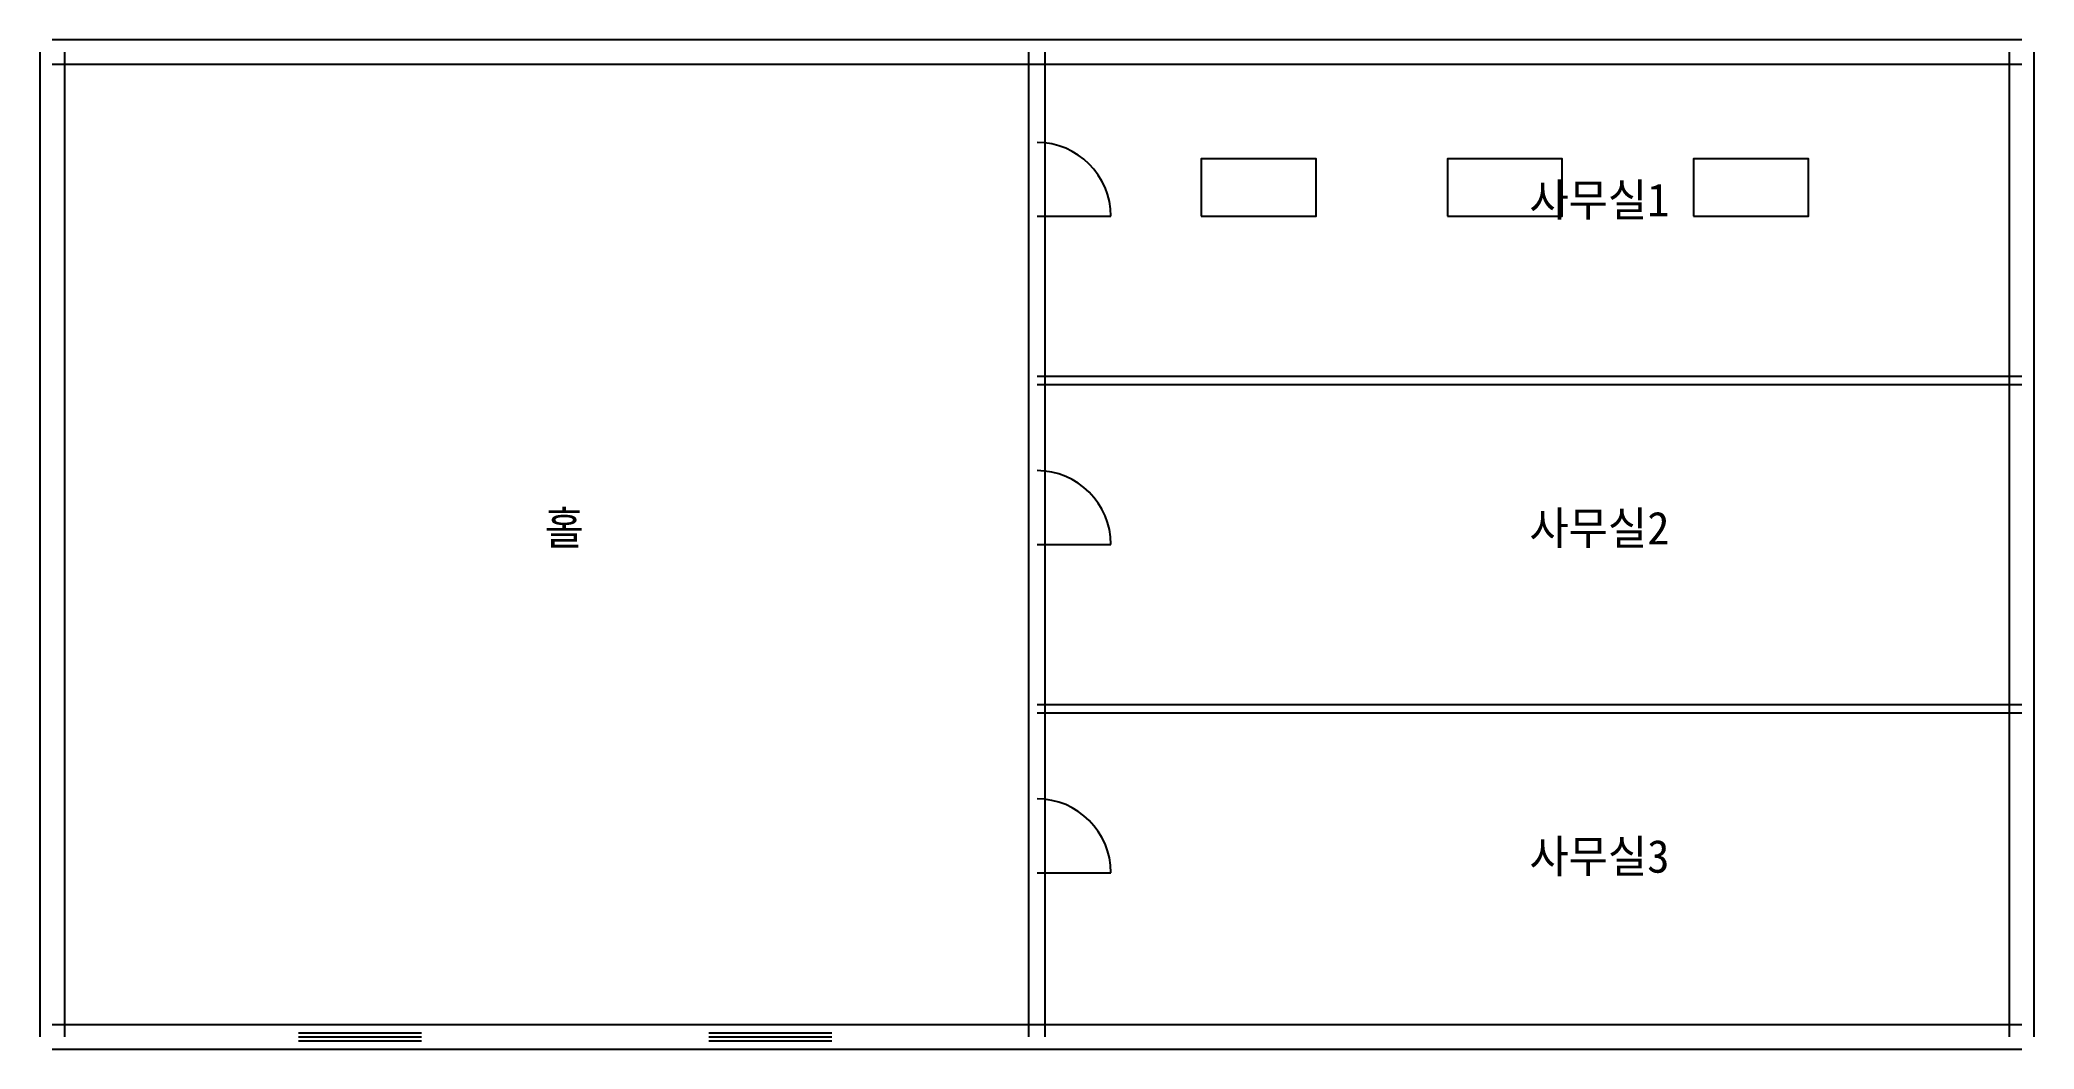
# Model space of a CAD drawing. Header units: millimetres. Extents: x -150 to 24150, y -150 to 12150.
import ezdxf

# ---------------------------------------------------------------- set-up
doc = ezdxf.new("R2010")
doc.units = ezdxf.units.MM

# ---------------------------------------------------------------- blocks, each defined once
blk = doc.blocks.new('DOOR-900')
blk.add_line((0, 0), (900, 0))
blk.add_arc((0, 0), 900, 0, 90)
blk = doc.blocks.new('WINDOW-1500')
for p, q in [((0, 50), (1500, 50)), ((0, 0), (1500, 0)), ((0, -50), (1500, -50))]:
    blk.add_line(p, q)
blk = doc.blocks.new('DESK-1400')
blk.add_lwpolyline([(0, 0), (1400, 0), (1400, 700), (0, 700)], close=True)

msp = doc.modelspace()

# ---------------------------------------------------------------- linework, layer by layer
at = {"layer": 'A-WALL-EXTR'}
for p, q in [((24000, 12150), (0, 12150)), ((-150, 12000), (-150, 0)), ((150, 12000), (150, 0)), ((23850, 0), (23850, 12000)), ((24150, 0), (24150, 12000)), ((24000, 11850), (0, 11850)), ((0, 150), (24000, 150)), ((0, -150), (24000, -150))]:
    msp.add_line(p, q, dxfattribs=at)
at = {"layer": 'A-WALL-INTR'}
for p, q in [((11900, 0), (11900, 12000)), ((12100, 0), (12100, 12000)), ((12000, 8050), (24000, 8050)), ((12000, 7950), (24000, 7950)), ((12000, 4050), (24000, 4050)), ((12000, 3950), (24000, 3950))]:
    msp.add_line(p, q, dxfattribs=at)

# ---------------------------------------------------------------- block references
at = {"layer": 'A-DOOR'}
for p in [(12000, 10000), (12000, 6000), (12000, 2000)]:
    msp.add_blockref('DOOR-900', p, dxfattribs=at)
at = {"layer": 'A-GLAZ'}
for p in [(3000, 0), (8000, 0)]:
    msp.add_blockref('WINDOW-1500', p, dxfattribs=at)
at = {"layer": 'I-FURN'}
for p in [(14000, 10000), (17000, 10000), (20000, 10000)]:
    msp.add_blockref('DESK-1400', p, dxfattribs=at)

# ---------------------------------------------------------------- texts
at = {"layer": 'A-IDEN'}
for s, p in [('사무실1', (18000, 10000)), ('홀', (6000, 6000)), ('사무실2', (18000, 6000)), ('사무실3', (18000, 2000))]:
    msp.add_text(s, height=400, dxfattribs=at).set_placement(p)

doc.saveas('drawing.dxf')
